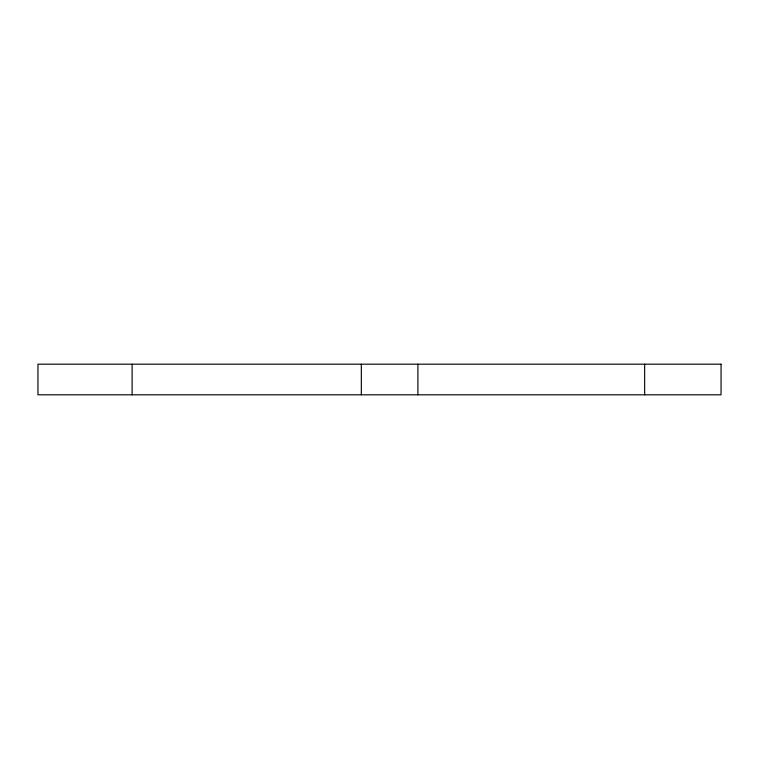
<?xml version="1.0" encoding="UTF-8"?>
<svg xmlns="http://www.w3.org/2000/svg" width="759" height="759" viewBox="0 0 759 759"><rect width="100%" height="100%" fill="white"/><g stroke="black" fill="none" stroke-linecap="round" stroke-linejoin="round"><path stroke-width="1.14" d="M644.647 364.187L644.647 394.813M417.915 364.187L417.915 394.813M361.331 364.187L361.331 394.813M132.113 364.187L132.113 394.813M721.05 364.187L37.95 364.187L37.95 394.813L721.05 394.813L721.05 364.187"/></g></svg>
